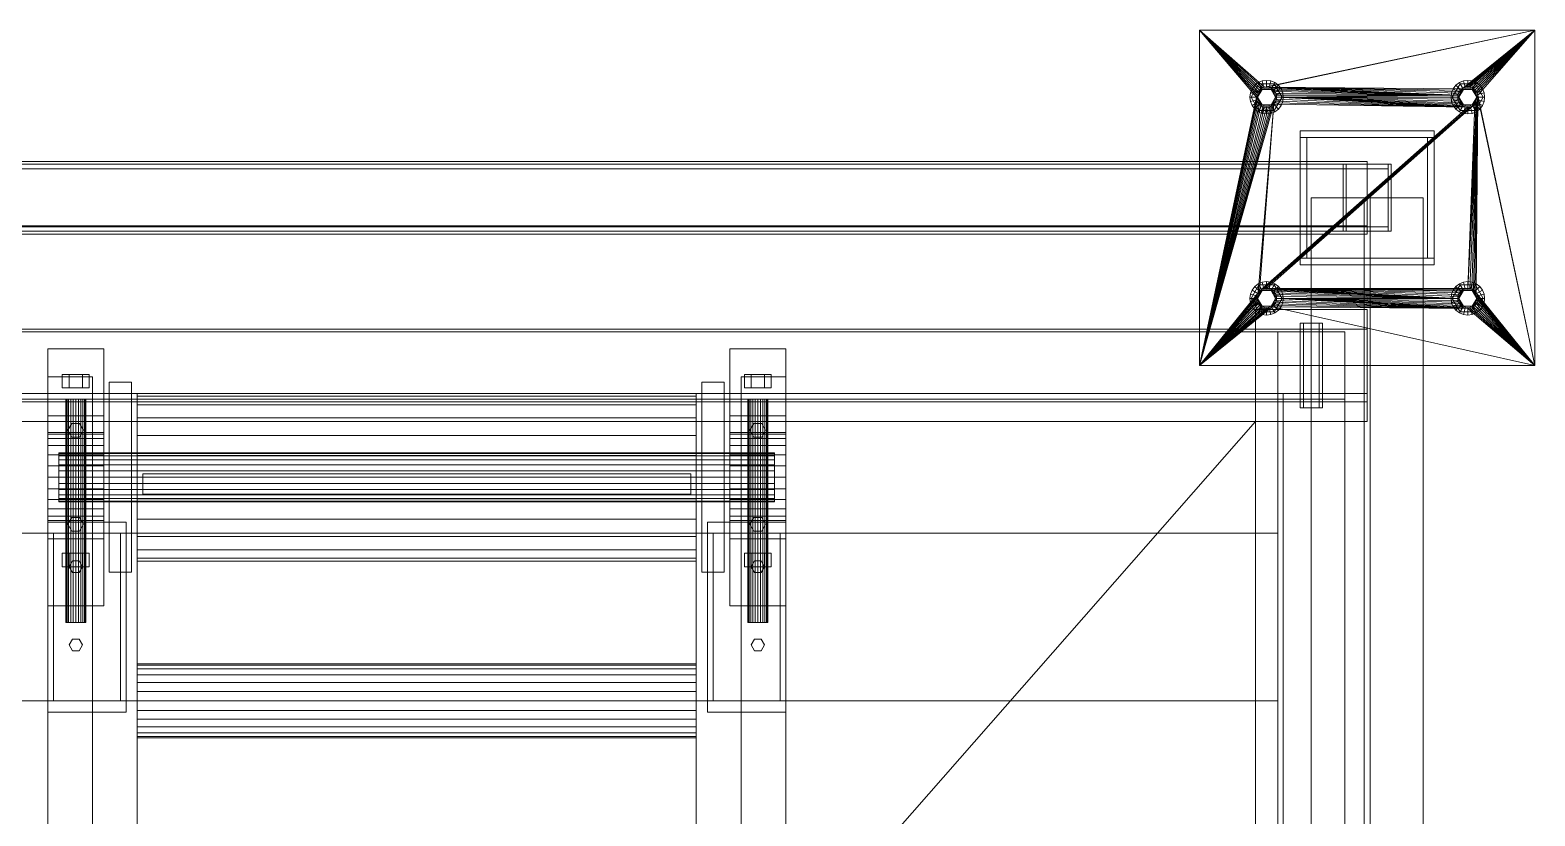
# Model space of a CAD drawing. Header units: millimetres. Extents: x -1970 to 34302, y -65268 to 6837.
# Drawn here: x 12074 to 13420, y -14703 to -14000 of the extents above; entities that cross this region are included whole.
import ezdxf

# ---------------------------------------------------------------- set-up
doc = ezdxf.new("R2010")
doc.units = ezdxf.units.MM
doc.layers.add('superior_dosificador', color=7, linetype='Continuous', lineweight=0)

msp = doc.modelspace()

# ---------------------------------------------------------------- linework, layer by layer
at = {"layer": 'superior_dosificador'}
for p, q in [((13119.529, -14300), (13119.529, -14000)), ((13119.529, -14000), (13170.529, -14060)), ((13119.529, -14000), (13170.702, -14058.244)), ((13119.529, -14000), (13171.214, -14056.556)), ((13119.529, -14000), (13172.045, -14055)), ((13119.529, -14000), (13173.165, -14053.636)), ((13119.529, -14000), (13174.528, -14052.517)), ((13119.529, -14000), (13176.084, -14051.685)), ((13119.529, -14000), (13177.773, -14051.173)), ((13119.529, -14000), (13419.529, -14000)), ((13419.529, -14000), (13177.773, -14051.173)), ((13419.529, -14000), (13179.529, -14051)), ((13419.529, -14000), (13354.528, -14052.517)), ((13419.529, -14000), (13356.084, -14051.685)), ((13419.529, -14000), (13357.773, -14051.173)), ((13419.529, -14000), (13359.529, -14051)), ((13419.529, -14000), (13361.284, -14051.173)), ((13419.529, -14000), (13362.973, -14051.685)), ((13419.529, -14000), (13364.529, -14052.517)), ((13419.529, -14000), (13365.893, -14053.636)), ((13419.529, -14000), (13367.012, -14055)), ((13419.529, -14000), (13367.843, -14056.556)), ((13419.529, -14000), (13368.356, -14058.244)), ((13419.529, -14000), (13419.529, -14300)), ((13172.604, -14048.006), (13165.679, -14060)), ((13168.922, -14049.393), (13166.538, -14052.5)), ((13172.029, -14047.01), (13168.922, -14049.393)), ((13173.165, -14053.636), (13168.922, -14049.393)), ((13175.646, -14045.511), (13172.029, -14047.01)), ((13175.029, -14052.206), (13172.029, -14047.01)), ((13186.454, -14048.006), (13172.604, -14048.006)), ((13175.529, -14053.072), (13172.604, -14048.006)), ((13179.529, -14045), (13175.646, -14045.511)), ((13177.199, -14051.307), (13175.646, -14045.511)), ((13183.411, -14045.511), (13179.529, -14045)), ((13179.529, -14051), (13179.529, -14045)), ((13181.858, -14051.307), (13183.411, -14045.511)), ((13187.029, -14047.01), (13183.411, -14045.511)), ((13183.529, -14053.072), (13186.454, -14048.006)), ((13184.029, -14052.206), (13187.029, -14047.01)), ((13185.893, -14053.636), (13190.135, -14049.393)), ((13193.379, -14060), (13186.454, -14048.006)), ((13190.135, -14049.393), (13187.029, -14047.01)), ((13192.519, -14052.5), (13190.135, -14049.393)), ((13352.604, -14048.006), (13345.679, -14060)), ((13348.922, -14049.393), (13346.538, -14052.5)), ((13352.029, -14047.01), (13348.922, -14049.393)), ((13353.165, -14053.636), (13348.922, -14049.393)), ((13355.646, -14045.511), (13352.029, -14047.01)), ((13355.029, -14052.206), (13352.029, -14047.01)), ((13366.454, -14048.006), (13352.604, -14048.006)), ((13355.529, -14053.072), (13352.604, -14048.006)), ((13359.529, -14045), (13355.646, -14045.511)), ((13357.199, -14051.307), (13355.646, -14045.511)), ((13363.411, -14045.511), (13359.529, -14045)), ((13359.529, -14051), (13359.529, -14045)), ((13361.858, -14051.307), (13363.411, -14045.511)), ((13367.029, -14047.01), (13363.411, -14045.511)), ((13363.529, -14053.072), (13366.454, -14048.006)), ((13364.029, -14052.206), (13367.029, -14047.01)), ((13365.893, -14053.636), (13370.135, -14049.393)), ((13373.379, -14060), (13366.454, -14048.006)), ((13370.135, -14049.393), (13367.029, -14047.01)), ((13372.519, -14052.5), (13370.135, -14049.393)), ((13119.529, -14300), (13170.529, -14060)), ((13170.702, -14061.756), (13119.529, -14300)), ((13171.214, -14063.444), (13119.529, -14300)), ((13165.04, -14056.118), (13164.529, -14060)), ((13170.529, -14060), (13164.529, -14060)), ((13164.529, -14060), (13165.04, -14063.882)), ((13166.538, -14052.5), (13165.04, -14056.118)), ((13170.835, -14057.671), (13165.04, -14056.118)), ((13170.835, -14062.329), (13165.04, -14063.882)), ((13171.529, -14060), (13165.679, -14060)), ((13165.679, -14060), (13172.604, -14071.994)), ((13171.734, -14055.5), (13166.538, -14052.5)), ((13170.529, -14060), (13170.835, -14057.671)), ((13170.702, -14058.244), (13170.529, -14060)), ((13170.529, -14060), (13170.702, -14061.756)), ((13170.835, -14062.329), (13170.529, -14060)), ((13171.214, -14056.556), (13170.702, -14058.244)), ((13170.702, -14061.756), (13171.214, -14063.444)), ((13170.835, -14057.671), (13171.734, -14055.5)), ((13171.734, -14064.5), (13170.835, -14062.329)), ((13172.045, -14055), (13171.214, -14056.556)), ((13171.214, -14063.444), (13172.045, -14065)), ((13171.529, -14060), (13175.529, -14053.072)), ((13171.529, -14060), (13171.801, -14057.929)), ((13171.801, -14062.071), (13171.529, -14060)), ((13175.529, -14066.928), (13171.529, -14060)), ((13171.734, -14055.5), (13173.165, -14053.636)), ((13171.801, -14057.929), (13172.6, -14056)), ((13172.6, -14064), (13171.801, -14062.071)), ((13173.165, -14053.636), (13172.045, -14055)), ((13172.6, -14056), (13173.872, -14054.343)), ((13173.165, -14053.636), (13175.029, -14052.206)), ((13174.528, -14052.517), (13173.165, -14053.636)), ((13173.872, -14054.343), (13175.529, -14053.072)), ((13176.084, -14051.685), (13174.528, -14052.517)), ((13175.029, -14052.206), (13177.199, -14051.307)), ((13175.529, -14053.072), (13177.458, -14052.273)), ((13175.529, -14053.072), (13183.529, -14053.072)), ((13177.773, -14051.173), (13176.084, -14051.685)), ((13177.199, -14051.307), (13179.529, -14051)), ((13177.458, -14052.273), (13179.529, -14052)), ((13179.529, -14051), (13177.773, -14051.173)), ((13181.284, -14051.173), (13179.529, -14051)), ((13179.529, -14051), (13350.702, -14058.244)), ((13179.529, -14051), (13351.214, -14056.556)), ((13179.529, -14051), (13352.045, -14055)), ((13179.529, -14051), (13353.165, -14053.636)), ((13179.529, -14051), (13354.528, -14052.517)), ((13179.529, -14051), (13181.858, -14051.307)), ((13179.529, -14052), (13181.599, -14052.273)), ((13182.973, -14051.685), (13181.284, -14051.173)), ((13181.284, -14051.173), (13350.702, -14058.244)), ((13181.599, -14052.273), (13183.529, -14053.072)), ((13181.858, -14051.307), (13184.029, -14052.206)), ((13184.529, -14052.517), (13182.973, -14051.685)), ((13182.973, -14051.685), (13350.702, -14058.244)), ((13183.529, -14053.072), (13185.185, -14054.343)), ((13183.529, -14053.072), (13187.529, -14060)), ((13187.529, -14060), (13183.529, -14066.928)), ((13184.029, -14052.206), (13185.893, -14053.636)), ((13185.893, -14053.636), (13184.529, -14052.517)), ((13184.529, -14052.517), (13350.702, -14058.244)), ((13185.185, -14054.343), (13186.457, -14056)), ((13187.012, -14055), (13185.893, -14053.636)), ((13185.893, -14053.636), (13350.702, -14058.244)), ((13185.893, -14053.636), (13187.323, -14055.5)), ((13186.454, -14071.994), (13193.379, -14060)), ((13186.457, -14056), (13187.256, -14057.929)), ((13187.256, -14062.071), (13186.457, -14064)), ((13187.843, -14056.556), (13187.012, -14055)), ((13187.012, -14055), (13350.702, -14058.244)), ((13187.012, -14065), (13187.843, -14063.444)), ((13187.256, -14057.929), (13187.529, -14060)), ((13187.529, -14060), (13187.256, -14062.071)), ((13187.323, -14055.5), (13192.519, -14052.5)), ((13187.323, -14055.5), (13188.222, -14057.671)), ((13188.222, -14062.329), (13187.323, -14064.5)), ((13193.379, -14060), (13187.529, -14060)), ((13188.356, -14058.244), (13187.843, -14056.556)), ((13187.843, -14056.556), (13350.702, -14058.244)), ((13187.843, -14063.444), (13188.356, -14061.756)), ((13359.529, -14069), (13187.843, -14063.444)), ((13188.222, -14057.671), (13194.017, -14056.118)), ((13188.222, -14057.671), (13188.529, -14060)), ((13188.529, -14060), (13188.222, -14062.329)), ((13188.222, -14062.329), (13194.017, -14063.882)), ((13188.529, -14060), (13188.356, -14058.244)), ((13188.356, -14058.244), (13350.702, -14058.244)), ((13188.356, -14061.756), (13188.529, -14060)), ((13359.529, -14069), (13188.356, -14061.756)), ((13188.529, -14060), (13350.702, -14058.244)), ((13350.529, -14060), (13188.529, -14060)), ((13350.702, -14061.756), (13188.529, -14060)), ((13351.214, -14063.444), (13188.529, -14060)), ((13352.045, -14065), (13188.529, -14060)), ((13353.165, -14066.364), (13188.529, -14060)), ((13354.528, -14067.483), (13188.529, -14060)), ((13356.084, -14068.315), (13188.529, -14060)), ((13357.773, -14068.827), (13188.529, -14060)), ((13359.529, -14069), (13188.529, -14060)), ((13194.529, -14060), (13188.529, -14060)), ((13194.017, -14056.118), (13192.519, -14052.5)), ((13194.529, -14060), (13194.017, -14056.118)), ((13194.017, -14063.882), (13194.529, -14060)), ((13345.04, -14056.118), (13344.529, -14060)), ((13350.529, -14060), (13344.529, -14060)), ((13344.529, -14060), (13345.04, -14063.882)), ((13346.538, -14052.5), (13345.04, -14056.118)), ((13350.835, -14057.671), (13345.04, -14056.118)), ((13350.835, -14062.329), (13345.04, -14063.882)), ((13351.529, -14060), (13345.679, -14060)), ((13345.679, -14060), (13352.604, -14071.994)), ((13351.734, -14055.5), (13346.538, -14052.5)), ((13350.529, -14060), (13350.835, -14057.671)), ((13350.702, -14058.244), (13350.529, -14060)), ((13350.529, -14060), (13350.702, -14061.756)), ((13350.835, -14062.329), (13350.529, -14060)), ((13351.214, -14056.556), (13350.702, -14058.244)), ((13350.702, -14061.756), (13351.214, -14063.444)), ((13350.835, -14057.671), (13351.734, -14055.5)), ((13351.734, -14064.5), (13350.835, -14062.329)), ((13352.045, -14055), (13351.214, -14056.556)), ((13351.214, -14063.444), (13352.045, -14065)), ((13351.529, -14060), (13355.529, -14053.072)), ((13351.529, -14060), (13351.801, -14057.929)), ((13351.801, -14062.071), (13351.529, -14060)), ((13355.529, -14066.928), (13351.529, -14060)), ((13351.734, -14055.5), (13353.165, -14053.636)), ((13351.801, -14057.929), (13352.6, -14056)), ((13352.6, -14064), (13351.801, -14062.071)), ((13353.165, -14053.636), (13352.045, -14055)), ((13352.6, -14056), (13353.872, -14054.343)), ((13353.165, -14053.636), (13355.029, -14052.206)), ((13354.528, -14052.517), (13353.165, -14053.636)), ((13353.872, -14054.343), (13355.529, -14053.072)), ((13356.084, -14051.685), (13354.528, -14052.517)), ((13355.029, -14052.206), (13357.199, -14051.307)), ((13355.529, -14053.072), (13357.458, -14052.273)), ((13355.529, -14053.072), (13363.529, -14053.072)), ((13357.773, -14051.173), (13356.084, -14051.685)), ((13357.199, -14051.307), (13359.529, -14051)), ((13357.458, -14052.273), (13359.529, -14052)), ((13359.529, -14051), (13357.773, -14051.173)), ((13361.284, -14051.173), (13359.529, -14051)), ((13359.529, -14051), (13361.858, -14051.307)), ((13359.529, -14052), (13361.599, -14052.273)), ((13368.529, -14060), (13359.529, -14231)), ((13368.356, -14061.756), (13359.529, -14231)), ((13367.843, -14063.444), (13359.529, -14231)), ((13362.973, -14051.685), (13361.284, -14051.173)), ((13368.529, -14060), (13361.284, -14231.173)), ((13361.599, -14052.273), (13363.529, -14053.072)), ((13361.858, -14051.307), (13364.029, -14052.206)), ((13364.529, -14052.517), (13362.973, -14051.685)), ((13362.973, -14231.685), (13368.529, -14060)), ((13363.529, -14053.072), (13365.185, -14054.343)), ((13363.529, -14053.072), (13367.529, -14060)), ((13367.529, -14060), (13363.529, -14066.928)), ((13364.029, -14052.206), (13365.893, -14053.636)), ((13365.893, -14053.636), (13364.529, -14052.517)), ((13364.529, -14232.517), (13368.529, -14060)), ((13365.185, -14054.343), (13366.457, -14056)), ((13367.012, -14055), (13365.893, -14053.636)), ((13365.893, -14053.636), (13367.323, -14055.5)), ((13365.893, -14233.636), (13368.529, -14060)), ((13366.454, -14071.994), (13373.379, -14060)), ((13366.457, -14056), (13367.256, -14057.929)), ((13367.256, -14062.071), (13366.457, -14064)), ((13367.843, -14056.556), (13367.012, -14055)), ((13367.012, -14235), (13368.529, -14060)), ((13367.012, -14065), (13367.843, -14063.444)), ((13367.256, -14057.929), (13367.529, -14060)), ((13367.529, -14060), (13367.256, -14062.071)), ((13367.323, -14055.5), (13372.519, -14052.5)), ((13367.323, -14055.5), (13368.222, -14057.671)), ((13368.222, -14062.329), (13367.323, -14064.5)), ((13373.379, -14060), (13367.529, -14060)), ((13368.356, -14058.244), (13367.843, -14056.556)), ((13367.843, -14063.444), (13368.356, -14061.756)), ((13368.222, -14057.671), (13374.017, -14056.118)), ((13368.222, -14057.671), (13368.529, -14060)), ((13368.529, -14060), (13368.222, -14062.329)), ((13368.222, -14062.329), (13374.017, -14063.882)), ((13419.529, -14300), (13368.356, -14058.244)), ((13368.529, -14060), (13368.356, -14058.244)), ((13368.356, -14061.756), (13368.529, -14060)), ((13419.529, -14300), (13368.529, -14060)), ((13374.529, -14060), (13368.529, -14060)), ((13374.017, -14056.118), (13372.519, -14052.5)), ((13374.529, -14060), (13374.017, -14056.118)), ((13374.017, -14063.882), (13374.529, -14060)), ((13172.045, -14065), (13119.529, -14300)), ((13173.165, -14066.364), (13119.529, -14300)), ((13185.893, -14066.364), (13119.529, -14300)), ((13174.528, -14067.483), (13119.529, -14300)), ((13184.529, -14067.483), (13119.529, -14300)), ((13176.084, -14068.315), (13119.529, -14300)), ((13182.973, -14068.315), (13119.529, -14300)), ((13177.773, -14068.827), (13119.529, -14300)), ((13181.284, -14068.827), (13119.529, -14300)), ((13179.529, -14069), (13119.529, -14300)), ((13165.04, -14063.882), (13166.538, -14067.5)), ((13171.734, -14064.5), (13166.538, -14067.5)), ((13166.538, -14067.5), (13168.922, -14070.607)), ((13173.165, -14066.364), (13168.922, -14070.607)), ((13168.922, -14070.607), (13172.029, -14072.99)), ((13173.165, -14066.364), (13171.734, -14064.5)), ((13175.029, -14067.794), (13172.029, -14072.99)), ((13172.029, -14072.99), (13175.646, -14074.489)), ((13172.045, -14065), (13173.165, -14066.364)), ((13185.893, -14066.364), (13172.045, -14235)), ((13173.872, -14065.657), (13172.6, -14064)), ((13175.529, -14066.928), (13172.604, -14071.994)), ((13172.604, -14071.994), (13186.454, -14071.994)), ((13173.165, -14066.364), (13174.528, -14067.483)), ((13185.893, -14066.364), (13173.165, -14233.636)), ((13365.893, -14066.364), (13173.165, -14233.636)), ((13175.029, -14067.794), (13173.165, -14066.364)), ((13364.529, -14067.483), (13173.165, -14233.636)), ((13362.973, -14068.315), (13173.165, -14233.636)), ((13361.284, -14068.827), (13173.165, -14233.636)), ((13359.529, -14069), (13173.165, -14233.636)), ((13175.529, -14066.928), (13173.872, -14065.657)), ((13365.893, -14066.364), (13174.528, -14232.517)), ((13174.528, -14067.483), (13176.084, -14068.315)), ((13177.199, -14068.693), (13175.029, -14067.794)), ((13177.458, -14067.727), (13175.529, -14066.928)), ((13183.529, -14066.928), (13175.529, -14066.928)), ((13177.199, -14068.693), (13175.646, -14074.489)), ((13175.646, -14074.489), (13179.529, -14075)), ((13365.893, -14066.364), (13176.084, -14231.685)), ((13176.084, -14068.315), (13177.773, -14068.827)), ((13179.529, -14069), (13177.199, -14068.693)), ((13179.529, -14068), (13177.458, -14067.727)), ((13365.893, -14066.364), (13177.773, -14231.173)), ((13177.773, -14068.827), (13179.529, -14069)), ((13365.893, -14066.364), (13179.529, -14231)), ((13181.599, -14067.727), (13179.529, -14068)), ((13181.858, -14068.693), (13179.529, -14069)), ((13179.529, -14069), (13181.284, -14068.827)), ((13179.529, -14069), (13179.529, -14075)), ((13179.529, -14075), (13183.411, -14074.489)), ((13181.284, -14068.827), (13182.973, -14068.315)), ((13183.529, -14066.928), (13181.599, -14067.727)), ((13184.029, -14067.794), (13181.858, -14068.693)), ((13181.858, -14068.693), (13183.411, -14074.489)), ((13182.973, -14068.315), (13184.529, -14067.483)), ((13183.411, -14074.489), (13187.029, -14072.99)), ((13185.185, -14065.657), (13183.529, -14066.928)), ((13183.529, -14066.928), (13186.454, -14071.994)), ((13185.893, -14066.364), (13184.029, -14067.794)), ((13184.029, -14067.794), (13187.029, -14072.99)), ((13184.529, -14067.483), (13185.893, -14066.364)), ((13186.457, -14064), (13185.185, -14065.657)), ((13187.323, -14064.5), (13185.893, -14066.364)), ((13185.893, -14066.364), (13187.012, -14065)), ((13359.529, -14069), (13185.893, -14066.364)), ((13185.893, -14066.364), (13190.135, -14070.607)), ((13359.529, -14069), (13187.012, -14065)), ((13187.029, -14072.99), (13190.135, -14070.607)), ((13187.323, -14064.5), (13192.519, -14067.5)), ((13190.135, -14070.607), (13192.519, -14067.5)), ((13192.519, -14067.5), (13194.017, -14063.882)), ((13345.04, -14063.882), (13346.538, -14067.5)), ((13351.734, -14064.5), (13346.538, -14067.5)), ((13346.538, -14067.5), (13348.922, -14070.607)), ((13353.165, -14066.364), (13348.922, -14070.607)), ((13348.922, -14070.607), (13352.029, -14072.99)), ((13353.165, -14066.364), (13351.734, -14064.5)), ((13355.029, -14067.794), (13352.029, -14072.99)), ((13352.029, -14072.99), (13355.646, -14074.489)), ((13352.045, -14065), (13353.165, -14066.364)), ((13353.872, -14065.657), (13352.6, -14064)), ((13355.529, -14066.928), (13352.604, -14071.994)), ((13352.604, -14071.994), (13366.454, -14071.994)), ((13353.165, -14066.364), (13354.528, -14067.483)), ((13355.029, -14067.794), (13353.165, -14066.364)), ((13355.529, -14066.928), (13353.872, -14065.657)), ((13354.528, -14067.483), (13356.084, -14068.315)), ((13357.199, -14068.693), (13355.029, -14067.794)), ((13357.458, -14067.727), (13355.529, -14066.928)), ((13363.529, -14066.928), (13355.529, -14066.928)), ((13357.199, -14068.693), (13355.646, -14074.489)), ((13355.646, -14074.489), (13359.529, -14075)), ((13356.084, -14068.315), (13357.773, -14068.827)), ((13359.529, -14069), (13357.199, -14068.693)), ((13359.529, -14068), (13357.458, -14067.727)), ((13357.773, -14068.827), (13359.529, -14069)), ((13367.012, -14065), (13359.529, -14231)), ((13365.893, -14066.364), (13359.529, -14231)), ((13361.599, -14067.727), (13359.529, -14068)), ((13361.858, -14068.693), (13359.529, -14069)), ((13359.529, -14069), (13361.284, -14068.827)), ((13359.529, -14069), (13359.529, -14075)), ((13359.529, -14075), (13363.411, -14074.489)), ((13361.284, -14068.827), (13362.973, -14068.315)), ((13363.529, -14066.928), (13361.599, -14067.727)), ((13364.029, -14067.794), (13361.858, -14068.693)), ((13361.858, -14068.693), (13363.411, -14074.489)), ((13362.973, -14068.315), (13364.529, -14067.483)), ((13363.411, -14074.489), (13367.029, -14072.99)), ((13365.185, -14065.657), (13363.529, -14066.928)), ((13363.529, -14066.928), (13366.454, -14071.994)), ((13365.893, -14066.364), (13364.029, -14067.794)), ((13364.029, -14067.794), (13367.029, -14072.99)), ((13364.529, -14067.483), (13365.893, -14066.364)), ((13366.457, -14064), (13365.185, -14065.657)), ((13367.323, -14064.5), (13365.893, -14066.364)), ((13365.893, -14066.364), (13367.012, -14065)), ((13365.893, -14066.364), (13370.135, -14070.607)), ((13367.029, -14072.99), (13370.135, -14070.607)), ((13367.323, -14064.5), (13372.519, -14067.5)), ((13370.135, -14070.607), (13372.519, -14067.5)), ((13372.519, -14067.5), (13374.017, -14063.882)), ((13209.529, -14096), (13209.529, -14090)), ((13209.529, -14090), (13329.529, -14090)), ((13329.529, -14090), (13329.529, -14096)), ((13329.529, -14096), (13209.529, -14096)), ((13209.529, -14204), (13209.529, -14096)), ((13209.529, -14096), (13215.529, -14096)), ((13215.529, -14096), (13215.529, -14204)), ((13323.529, -14204), (13323.529, -14096)), ((13323.529, -14096), (13329.529, -14096)), ((13329.529, -14096), (13329.529, -14204)), ((11569.529, -14117.5), (13269.529, -14117.5)), ((13269.529, -14117.5), (13269.529, -14182.5)), ((13248.01, -14120), (11548.01, -14120)), ((11550.879, -14120), (13250.879, -14120)), ((11550.879, -14124), (13250.879, -14124)), ((13288.178, -14120), (11588.178, -14120)), ((13288.178, -14124), (11588.178, -14124)), ((11591.047, -14120), (13291.047, -14120)), ((13248.01, -14180), (13248.01, -14120)), ((13248.01, -14120), (13250.879, -14120)), ((13250.879, -14120), (13250.879, -14180)), ((13250.879, -14124), (13250.879, -14120)), ((13250.879, -14120), (13288.178, -14120)), ((13288.178, -14124), (13250.879, -14124)), ((13288.178, -14180), (13288.178, -14120)), ((13288.178, -14120), (13291.047, -14120)), ((13288.178, -14120), (13288.178, -14124)), ((13291.047, -14120), (13291.047, -14180)), ((13319.529, -14150), (13219.529, -14150)), ((13219.529, -14150), (13219.529, -16050)), ((13272.329, -14150), (13266.729, -14150)), ((13266.729, -14150), (13266.729, -16050)), ((13272.329, -16050), (13272.329, -14150)), ((13319.529, -16050), (13319.529, -14150)), ((11548.01, -14180), (13248.01, -14180)), ((13250.879, -14176), (11550.879, -14176)), ((13250.879, -14180), (11550.879, -14180)), ((11569.529, -14175), (13269.529, -14175)), ((13269.529, -14182.5), (11569.529, -14182.5)), ((11588.178, -14176), (13288.178, -14176)), ((11588.178, -14180), (13288.178, -14180)), ((13291.047, -14180), (11591.047, -14180)), ((13250.879, -14180), (13248.01, -14180)), ((13250.879, -14180), (13250.879, -14176)), ((13250.879, -14176), (13288.178, -14176)), ((13288.178, -14180), (13250.879, -14180)), ((13269.529, -14175), (13269.529, -14182.5)), ((13288.178, -14176), (13288.178, -14180)), ((13291.047, -14180), (13288.178, -14180)), ((13209.529, -14210), (13209.529, -14204)), ((13209.529, -14204), (13329.529, -14204)), ((13215.529, -14204), (13209.529, -14204)), ((13329.529, -14210), (13209.529, -14210)), ((13329.529, -14204), (13323.529, -14204)), ((13329.529, -14204), (13329.529, -14210)), ((13179.529, -14225), (13175.646, -14225.511)), ((13183.411, -14225.511), (13179.529, -14225)), ((13179.529, -14231), (13179.529, -14225)), ((13359.529, -14225), (13355.646, -14225.511)), ((13363.411, -14225.511), (13359.529, -14225)), ((13359.529, -14231), (13359.529, -14225)), ((13119.529, -14300), (13172.045, -14235)), ((13119.529, -14300), (13171.214, -14236.556)), ((13119.529, -14300), (13170.702, -14238.244)), ((13165.04, -14236.118), (13164.529, -14240)), ((13166.538, -14232.5), (13165.04, -14236.118)), ((13170.835, -14237.671), (13165.04, -14236.118)), ((13172.604, -14228.006), (13165.679, -14240)), ((13168.922, -14229.393), (13166.538, -14232.5)), ((13171.734, -14235.5), (13166.538, -14232.5)), ((13172.029, -14227.01), (13168.922, -14229.393)), ((13173.165, -14233.636), (13168.922, -14229.393)), ((13170.529, -14240), (13170.835, -14237.671)), ((13170.702, -14238.244), (13170.529, -14240)), ((13171.214, -14236.556), (13170.702, -14238.244)), ((13170.835, -14237.671), (13171.734, -14235.5)), ((13172.045, -14235), (13171.214, -14236.556)), ((13171.529, -14240), (13175.529, -14233.072)), ((13171.529, -14240), (13171.801, -14237.929)), ((13171.734, -14235.5), (13173.165, -14233.636)), ((13171.801, -14237.929), (13172.6, -14236)), ((13175.646, -14225.511), (13172.029, -14227.01)), ((13175.029, -14232.206), (13172.029, -14227.01)), ((13173.165, -14233.636), (13172.045, -14235)), ((13172.6, -14236), (13173.872, -14234.343)), ((13186.454, -14228.006), (13172.604, -14228.006)), ((13175.529, -14233.072), (13172.604, -14228.006)), ((13173.165, -14233.636), (13175.029, -14232.206)), ((13174.528, -14232.517), (13173.165, -14233.636)), ((13173.872, -14234.343), (13175.529, -14233.072)), ((13176.084, -14231.685), (13174.528, -14232.517)), ((13175.029, -14232.206), (13177.199, -14231.307)), ((13175.529, -14233.072), (13177.458, -14232.273)), ((13175.529, -14233.072), (13183.529, -14233.072)), ((13177.199, -14231.307), (13175.646, -14225.511)), ((13177.773, -14231.173), (13176.084, -14231.685)), ((13177.199, -14231.307), (13179.529, -14231)), ((13177.458, -14232.273), (13179.529, -14232)), ((13179.529, -14231), (13177.773, -14231.173)), ((13181.284, -14231.173), (13179.529, -14231)), ((13179.529, -14231), (13350.529, -14240)), ((13179.529, -14231), (13350.702, -14238.244)), ((13179.529, -14231), (13351.214, -14236.556)), ((13179.529, -14231), (13352.045, -14235)), ((13179.529, -14231), (13353.165, -14233.636)), ((13179.529, -14231), (13354.528, -14232.517)), ((13179.529, -14231), (13356.084, -14231.685)), ((13179.529, -14231), (13357.773, -14231.173)), ((13179.529, -14231), (13359.529, -14231)), ((13179.529, -14231), (13181.858, -14231.307)), ((13179.529, -14232), (13181.599, -14232.273)), ((13182.973, -14231.685), (13181.284, -14231.173)), ((13181.284, -14231.173), (13350.529, -14240)), ((13181.599, -14232.273), (13183.529, -14233.072)), ((13181.858, -14231.307), (13183.411, -14225.511)), ((13181.858, -14231.307), (13184.029, -14232.206)), ((13184.529, -14232.517), (13182.973, -14231.685)), ((13182.973, -14231.685), (13350.529, -14240)), ((13187.029, -14227.01), (13183.411, -14225.511)), ((13183.529, -14233.072), (13186.454, -14228.006)), ((13183.529, -14233.072), (13185.185, -14234.343)), ((13183.529, -14233.072), (13187.529, -14240)), ((13184.029, -14232.206), (13187.029, -14227.01)), ((13184.029, -14232.206), (13185.893, -14233.636)), ((13185.893, -14233.636), (13184.529, -14232.517)), ((13184.529, -14232.517), (13350.529, -14240)), ((13185.185, -14234.343), (13186.457, -14236)), ((13185.893, -14233.636), (13190.135, -14229.393)), ((13187.012, -14235), (13185.893, -14233.636)), ((13185.893, -14233.636), (13350.529, -14240)), ((13185.893, -14233.636), (13187.323, -14235.5)), ((13193.379, -14240), (13186.454, -14228.006)), ((13186.457, -14236), (13187.256, -14237.929)), ((13187.843, -14236.556), (13187.012, -14235)), ((13187.012, -14235), (13350.529, -14240)), ((13190.135, -14229.393), (13187.029, -14227.01)), ((13187.256, -14237.929), (13187.529, -14240)), ((13187.323, -14235.5), (13192.519, -14232.5)), ((13187.323, -14235.5), (13188.222, -14237.671)), ((13188.356, -14238.244), (13187.843, -14236.556)), ((13187.843, -14236.556), (13350.529, -14240)), ((13188.222, -14237.671), (13194.017, -14236.118)), ((13188.222, -14237.671), (13188.529, -14240)), ((13188.529, -14240), (13188.356, -14238.244)), ((13188.356, -14238.244), (13350.529, -14240)), ((13192.519, -14232.5), (13190.135, -14229.393)), ((13194.017, -14236.118), (13192.519, -14232.5)), ((13194.529, -14240), (13194.017, -14236.118)), ((13345.04, -14236.118), (13344.529, -14240)), ((13346.538, -14232.5), (13345.04, -14236.118)), ((13350.835, -14237.671), (13345.04, -14236.118)), ((13352.604, -14228.006), (13345.679, -14240)), ((13348.922, -14229.393), (13346.538, -14232.5)), ((13351.734, -14235.5), (13346.538, -14232.5)), ((13352.029, -14227.01), (13348.922, -14229.393)), ((13353.165, -14233.636), (13348.922, -14229.393)), ((13350.529, -14240), (13350.835, -14237.671)), ((13350.702, -14238.244), (13350.529, -14240)), ((13351.214, -14236.556), (13350.702, -14238.244)), ((13350.835, -14237.671), (13351.734, -14235.5)), ((13352.045, -14235), (13351.214, -14236.556)), ((13351.529, -14240), (13355.529, -14233.072)), ((13351.529, -14240), (13351.801, -14237.929)), ((13351.734, -14235.5), (13353.165, -14233.636)), ((13351.801, -14237.929), (13352.6, -14236)), ((13355.646, -14225.511), (13352.029, -14227.01)), ((13355.029, -14232.206), (13352.029, -14227.01)), ((13353.165, -14233.636), (13352.045, -14235)), ((13352.6, -14236), (13353.872, -14234.343)), ((13366.454, -14228.006), (13352.604, -14228.006)), ((13355.529, -14233.072), (13352.604, -14228.006)), ((13353.165, -14233.636), (13355.029, -14232.206)), ((13354.528, -14232.517), (13353.165, -14233.636)), ((13353.872, -14234.343), (13355.529, -14233.072)), ((13356.084, -14231.685), (13354.528, -14232.517)), ((13355.029, -14232.206), (13357.199, -14231.307)), ((13355.529, -14233.072), (13357.458, -14232.273)), ((13355.529, -14233.072), (13363.529, -14233.072)), ((13357.199, -14231.307), (13355.646, -14225.511)), ((13357.773, -14231.173), (13356.084, -14231.685)), ((13357.199, -14231.307), (13359.529, -14231)), ((13357.458, -14232.273), (13359.529, -14232)), ((13359.529, -14231), (13357.773, -14231.173)), ((13361.284, -14231.173), (13359.529, -14231)), ((13359.529, -14231), (13361.858, -14231.307)), ((13359.529, -14232), (13361.599, -14232.273)), ((13362.973, -14231.685), (13361.284, -14231.173)), ((13361.599, -14232.273), (13363.529, -14233.072)), ((13361.858, -14231.307), (13363.411, -14225.511)), ((13361.858, -14231.307), (13364.029, -14232.206)), ((13364.529, -14232.517), (13362.973, -14231.685)), ((13367.029, -14227.01), (13363.411, -14225.511)), ((13363.529, -14233.072), (13366.454, -14228.006)), ((13363.529, -14233.072), (13365.185, -14234.343)), ((13363.529, -14233.072), (13367.529, -14240)), ((13364.029, -14232.206), (13367.029, -14227.01)), ((13364.029, -14232.206), (13365.893, -14233.636)), ((13365.893, -14233.636), (13364.529, -14232.517)), ((13365.185, -14234.343), (13366.457, -14236)), ((13365.893, -14233.636), (13370.135, -14229.393)), ((13367.012, -14235), (13365.893, -14233.636)), ((13365.893, -14233.636), (13367.323, -14235.5)), ((13373.379, -14240), (13366.454, -14228.006)), ((13366.457, -14236), (13367.256, -14237.929)), ((13367.843, -14236.556), (13367.012, -14235)), ((13367.012, -14235), (13419.529, -14300)), ((13370.135, -14229.393), (13367.029, -14227.01)), ((13367.256, -14237.929), (13367.529, -14240)), ((13367.323, -14235.5), (13372.519, -14232.5)), ((13367.323, -14235.5), (13368.222, -14237.671)), ((13368.356, -14238.244), (13367.843, -14236.556)), ((13367.843, -14236.556), (13419.529, -14300)), ((13368.222, -14237.671), (13374.017, -14236.118)), ((13368.222, -14237.671), (13368.529, -14240)), ((13368.529, -14240), (13368.356, -14238.244)), ((13368.356, -14238.244), (13419.529, -14300)), ((13372.519, -14232.5), (13370.135, -14229.393)), ((13374.017, -14236.118), (13372.519, -14232.5)), ((13374.529, -14240), (13374.017, -14236.118)), ((13170.529, -14240), (13119.529, -14300)), ((13170.702, -14241.756), (13119.529, -14300)), ((13171.214, -14243.444), (13119.529, -14300)), ((13172.045, -14245), (13119.529, -14300)), ((13173.165, -14246.364), (13119.529, -14300)), ((13174.528, -14247.483), (13119.529, -14300)), ((13184.529, -14247.483), (13119.529, -14300)), ((13176.084, -14248.315), (13119.529, -14300)), ((13182.973, -14248.315), (13119.529, -14300)), ((13177.773, -14248.827), (13119.529, -14300)), ((13181.284, -14248.827), (13119.529, -14300)), ((13179.529, -14249), (13119.529, -14300)), ((13170.529, -14240), (13164.529, -14240)), ((13164.529, -14240), (13165.04, -14243.882)), ((13170.835, -14242.329), (13165.04, -14243.882)), ((13165.04, -14243.882), (13166.538, -14247.5)), ((13171.529, -14240), (13165.679, -14240)), ((13165.679, -14240), (13172.604, -14251.994)), ((13171.734, -14244.5), (13166.538, -14247.5)), ((13166.538, -14247.5), (13168.922, -14250.607)), ((13173.165, -14246.364), (13168.922, -14250.607)), ((13168.922, -14250.607), (13172.029, -14252.99)), ((13269.529, -14250), (13169.529, -14250)), ((13169.529, -14250), (13169.529, -14350)), ((13170.529, -14240), (13170.702, -14241.756)), ((13170.835, -14242.329), (13170.529, -14240)), ((13170.702, -14241.756), (13171.214, -14243.444)), ((13171.734, -14244.5), (13170.835, -14242.329)), ((13171.214, -14243.444), (13172.045, -14245)), ((13171.801, -14242.071), (13171.529, -14240)), ((13175.529, -14246.928), (13171.529, -14240)), ((13173.165, -14246.364), (13171.734, -14244.5)), ((13172.6, -14244), (13171.801, -14242.071)), ((13175.029, -14247.794), (13172.029, -14252.99)), ((13172.045, -14245), (13173.165, -14246.364)), ((13173.872, -14245.657), (13172.6, -14244)), ((13175.529, -14246.928), (13172.604, -14251.994)), ((13172.604, -14251.994), (13186.454, -14251.994)), ((13173.165, -14246.364), (13174.528, -14247.483)), ((13175.029, -14247.794), (13173.165, -14246.364)), ((13175.529, -14246.928), (13173.872, -14245.657)), ((13174.528, -14247.483), (13176.084, -14248.315)), ((13177.199, -14248.693), (13175.029, -14247.794)), ((13177.458, -14247.727), (13175.529, -14246.928)), ((13183.529, -14246.928), (13175.529, -14246.928)), ((13177.199, -14248.693), (13175.646, -14254.489)), ((13176.084, -14248.315), (13177.773, -14248.827)), ((13179.529, -14249), (13177.199, -14248.693)), ((13179.529, -14248), (13177.458, -14247.727)), ((13177.773, -14248.827), (13179.529, -14249)), ((13181.599, -14247.727), (13179.529, -14248)), ((13181.858, -14248.693), (13179.529, -14249)), ((13179.529, -14249), (13181.284, -14248.827)), ((13179.529, -14249), (13179.529, -14255)), ((13181.284, -14248.827), (13182.973, -14248.315)), ((13183.529, -14246.928), (13181.599, -14247.727)), ((13184.029, -14247.794), (13181.858, -14248.693)), ((13181.858, -14248.693), (13183.411, -14254.489)), ((13182.973, -14248.315), (13184.529, -14247.483)), ((13187.529, -14240), (13183.529, -14246.928)), ((13185.185, -14245.657), (13183.529, -14246.928)), ((13183.529, -14246.928), (13186.454, -14251.994)), ((13185.893, -14246.364), (13184.029, -14247.794)), ((13184.029, -14247.794), (13187.029, -14252.99)), ((13184.529, -14247.483), (13185.893, -14246.364)), ((13184.529, -14247.483), (13419.529, -14300)), ((13359.529, -14249), (13184.529, -14247.483)), ((13186.457, -14244), (13185.185, -14245.657)), ((13187.323, -14244.5), (13185.893, -14246.364)), ((13185.893, -14246.364), (13187.012, -14245)), ((13359.529, -14249), (13185.893, -14246.364)), ((13185.893, -14246.364), (13190.135, -14250.607)), ((13186.454, -14251.994), (13193.379, -14240)), ((13187.256, -14242.071), (13186.457, -14244)), ((13187.012, -14245), (13187.843, -14243.444)), ((13359.529, -14249), (13187.012, -14245)), ((13187.029, -14252.99), (13190.135, -14250.607)), ((13187.529, -14240), (13187.256, -14242.071)), ((13188.222, -14242.329), (13187.323, -14244.5)), ((13187.323, -14244.5), (13192.519, -14247.5)), ((13193.379, -14240), (13187.529, -14240)), ((13187.843, -14243.444), (13188.356, -14241.756)), ((13359.529, -14249), (13187.843, -14243.444)), ((13188.529, -14240), (13188.222, -14242.329)), ((13188.222, -14242.329), (13194.017, -14243.882)), ((13188.356, -14241.756), (13188.529, -14240)), ((13359.529, -14249), (13188.356, -14241.756)), ((13350.529, -14240), (13188.529, -14240)), ((13350.702, -14241.756), (13188.529, -14240)), ((13351.214, -14243.444), (13188.529, -14240)), ((13352.045, -14245), (13188.529, -14240)), ((13353.165, -14246.364), (13188.529, -14240)), ((13354.528, -14247.483), (13188.529, -14240)), ((13356.084, -14248.315), (13188.529, -14240)), ((13357.773, -14248.827), (13188.529, -14240)), ((13359.529, -14249), (13188.529, -14240)), ((13194.529, -14240), (13188.529, -14240)), ((13190.135, -14250.607), (13192.519, -14247.5)), ((13192.519, -14247.5), (13194.017, -14243.882)), ((13194.017, -14243.882), (13194.529, -14240)), ((13269.529, -14350), (13269.529, -14250)), ((13350.529, -14240), (13344.529, -14240)), ((13344.529, -14240), (13345.04, -14243.882)), ((13350.835, -14242.329), (13345.04, -14243.882)), ((13345.04, -14243.882), (13346.538, -14247.5)), ((13351.529, -14240), (13345.679, -14240)), ((13345.679, -14240), (13352.604, -14251.994)), ((13351.734, -14244.5), (13346.538, -14247.5)), ((13346.538, -14247.5), (13348.922, -14250.607)), ((13353.165, -14246.364), (13348.922, -14250.607)), ((13348.922, -14250.607), (13352.029, -14252.99)), ((13350.529, -14240), (13350.702, -14241.756)), ((13350.835, -14242.329), (13350.529, -14240)), ((13350.702, -14241.756), (13351.214, -14243.444)), ((13351.734, -14244.5), (13350.835, -14242.329)), ((13351.214, -14243.444), (13352.045, -14245)), ((13351.801, -14242.071), (13351.529, -14240)), ((13355.529, -14246.928), (13351.529, -14240)), ((13353.165, -14246.364), (13351.734, -14244.5)), ((13352.6, -14244), (13351.801, -14242.071)), ((13355.029, -14247.794), (13352.029, -14252.99)), ((13352.045, -14245), (13353.165, -14246.364)), ((13353.872, -14245.657), (13352.6, -14244)), ((13355.529, -14246.928), (13352.604, -14251.994)), ((13352.604, -14251.994), (13366.454, -14251.994)), ((13353.165, -14246.364), (13354.528, -14247.483)), ((13355.029, -14247.794), (13353.165, -14246.364)), ((13355.529, -14246.928), (13353.872, -14245.657)), ((13354.528, -14247.483), (13356.084, -14248.315)), ((13357.199, -14248.693), (13355.029, -14247.794)), ((13357.458, -14247.727), (13355.529, -14246.928)), ((13363.529, -14246.928), (13355.529, -14246.928)), ((13357.199, -14248.693), (13355.646, -14254.489)), ((13356.084, -14248.315), (13357.773, -14248.827)), ((13359.529, -14249), (13357.199, -14248.693)), ((13359.529, -14248), (13357.458, -14247.727)), ((13357.773, -14248.827), (13359.529, -14249)), ((13361.599, -14247.727), (13359.529, -14248)), ((13361.858, -14248.693), (13359.529, -14249)), ((13359.529, -14249), (13361.284, -14248.827)), ((13359.529, -14249), (13419.529, -14300)), ((13359.529, -14249), (13359.529, -14255)), ((13361.284, -14248.827), (13362.973, -14248.315)), ((13361.284, -14248.827), (13419.529, -14300)), ((13363.529, -14246.928), (13361.599, -14247.727)), ((13364.029, -14247.794), (13361.858, -14248.693)), ((13361.858, -14248.693), (13363.411, -14254.489)), ((13362.973, -14248.315), (13364.529, -14247.483)), ((13362.973, -14248.315), (13419.529, -14300)), ((13367.529, -14240), (13363.529, -14246.928)), ((13365.185, -14245.657), (13363.529, -14246.928)), ((13363.529, -14246.928), (13366.454, -14251.994)), ((13365.893, -14246.364), (13364.029, -14247.794)), ((13364.029, -14247.794), (13367.029, -14252.99)), ((13364.529, -14247.483), (13365.893, -14246.364)), ((13364.529, -14247.483), (13419.529, -14300)), ((13366.457, -14244), (13365.185, -14245.657)), ((13367.323, -14244.5), (13365.893, -14246.364)), ((13365.893, -14246.364), (13367.012, -14245)), ((13365.893, -14246.364), (13419.529, -14300)), ((13365.893, -14246.364), (13370.135, -14250.607)), ((13366.454, -14251.994), (13373.379, -14240)), ((13367.256, -14242.071), (13366.457, -14244)), ((13367.012, -14245), (13367.843, -14243.444)), ((13367.012, -14245), (13419.529, -14300)), ((13367.029, -14252.99), (13370.135, -14250.607)), ((13367.529, -14240), (13367.256, -14242.071)), ((13368.222, -14242.329), (13367.323, -14244.5)), ((13367.323, -14244.5), (13372.519, -14247.5)), ((13373.379, -14240), (13367.529, -14240)), ((13367.843, -14243.444), (13368.356, -14241.756)), ((13367.843, -14243.444), (13419.529, -14300)), ((13368.529, -14240), (13368.222, -14242.329)), ((13368.222, -14242.329), (13374.017, -14243.882)), ((13368.356, -14241.756), (13368.529, -14240)), ((13368.356, -14241.756), (13419.529, -14300)), ((13368.529, -14240), (13419.529, -14300)), ((13374.529, -14240), (13368.529, -14240)), ((13370.135, -14250.607), (13372.519, -14247.5)), ((13372.519, -14247.5), (13374.017, -14243.882)), ((13374.017, -14243.882), (13374.529, -14240)), ((13172.029, -14252.99), (13175.646, -14254.489)), ((13175.646, -14254.489), (13179.529, -14255)), ((13179.529, -14255), (13183.411, -14254.489)), ((13183.411, -14254.489), (13187.029, -14252.99)), ((13212.457, -14262), (13209.529, -14262)), ((13209.529, -14338), (13209.529, -14262)), ((13219.529, -14262), (13212.457, -14262)), ((13212.457, -14338), (13212.457, -14262)), ((13226.6, -14262), (13219.529, -14262)), ((13219.529, -14338), (13219.529, -14262)), ((13229.529, -14262), (13226.6, -14262)), ((13226.6, -14338), (13226.6, -14262)), ((13229.529, -14262), (13229.529, -14338)), ((13352.029, -14252.99), (13355.646, -14254.489)), ((13355.646, -14254.489), (13359.529, -14255)), ((13359.529, -14255), (13363.411, -14254.489)), ((13363.411, -14254.489), (13367.029, -14252.99)), ((11569.529, -14267.5), (13269.529, -14267.5)), ((13189.529, -14270), (11649.529, -14270)), ((13249.529, -14270), (13189.529, -14270)), ((13189.529, -14270), (13189.529, -14330)), ((13249.529, -14330), (13249.529, -14270)), ((13269.529, -14267.5), (13269.529, -14332.5)), ((12139.529, -14285), (12089.529, -14285)), ((12089.529, -14285), (12089.529, -14515)), ((12139.529, -14515), (12139.529, -14285)), ((12749.529, -14285), (12699.529, -14285)), ((12699.529, -14285), (12699.529, -14515)), ((12749.529, -14515), (12749.529, -14285)), ((13419.529, -14300), (13119.529, -14300)), ((12129.529, -14310), (12089.529, -14310)), ((12089.529, -14310), (12089.529, -15890)), ((12108.529, -14308), (12102.529, -14308)), ((12102.529, -14320), (12102.529, -14308)), ((12120.529, -14308), (12108.529, -14308)), ((12108.529, -14320), (12108.529, -14308)), ((12126.529, -14308), (12120.529, -14308)), ((12120.529, -14320), (12120.529, -14308)), ((12126.529, -14308), (12126.529, -14320)), ((12129.529, -15890), (12129.529, -14310)), ((12144.529, -14485), (12144.529, -14315)), ((12144.529, -14315), (12164.529, -14315)), ((12164.529, -14315), (12164.529, -14485)), ((12674.529, -14485), (12674.529, -14315)), ((12674.529, -14315), (12694.529, -14315)), ((12694.529, -14315), (12694.529, -14485)), ((12749.529, -14310), (12709.529, -14310)), ((12709.529, -14310), (12709.529, -15890)), ((12718.529, -14308), (12712.529, -14308)), ((12712.529, -14320), (12712.529, -14308)), ((12730.529, -14308), (12718.529, -14308)), ((12718.529, -14320), (12718.529, -14308)), ((12736.529, -14308), (12730.529, -14308)), ((12730.529, -14320), (12730.529, -14308)), ((12736.529, -14308), (12736.529, -14320)), ((12749.529, -15890), (12749.529, -14310)), ((11569.529, -14325), (13269.529, -14325)), ((13269.529, -14332.5), (11569.529, -14332.5)), ((13194.529, -14325), (11644.529, -14325)), ((11649.529, -14330), (13189.529, -14330)), ((12108.529, -14320), (12102.529, -14320)), ((12105.835, -14330), (12105.529, -14330)), ((12105.529, -14530), (12105.529, -14330)), ((12106.734, -14330), (12105.835, -14330)), ((12105.835, -14530), (12105.835, -14330)), ((12108.165, -14330), (12106.734, -14330)), ((12106.734, -14530), (12106.734, -14330)), ((12110.029, -14330), (12108.165, -14330)), ((12108.165, -14530), (12108.165, -14330)), ((12120.529, -14320), (12108.529, -14320)), ((12112.199, -14330), (12110.029, -14330)), ((12110.029, -14530), (12110.029, -14330)), ((12114.529, -14330), (12112.199, -14330)), ((12112.199, -14530), (12112.199, -14330)), ((12116.858, -14330), (12114.529, -14330)), ((12114.529, -14530), (12114.529, -14330)), ((12119.029, -14330), (12116.858, -14330)), ((12116.858, -14530), (12116.858, -14330)), ((12120.893, -14330), (12119.029, -14330)), ((12119.029, -14530), (12119.029, -14330)), ((12120.529, -14320), (12126.529, -14320)), ((12122.323, -14330), (12120.893, -14330)), ((12120.893, -14530), (12120.893, -14330)), ((12123.222, -14330), (12122.323, -14330)), ((12122.323, -14530), (12122.323, -14330)), ((12123.529, -14330), (12123.222, -14330)), ((12123.222, -14530), (12123.222, -14330)), ((12123.529, -14330), (12123.529, -14530)), ((12169.529, -14327.556), (12169.529, -14325)), ((12669.529, -14325), (12169.529, -14325)), ((12169.529, -14327.556), (12169.529, -14335.048)), ((12169.529, -14327.556), (12669.529, -14327.556)), ((12669.529, -14325), (12669.529, -14327.556)), ((12669.529, -14327.556), (12669.529, -14335.048)), ((12718.529, -14320), (12712.529, -14320)), ((12715.835, -14330), (12715.529, -14330)), ((12715.529, -14530), (12715.529, -14330)), ((12716.734, -14330), (12715.835, -14330)), ((12715.835, -14530), (12715.835, -14330)), ((12718.165, -14330), (12716.734, -14330)), ((12716.734, -14530), (12716.734, -14330)), ((12720.029, -14330), (12718.165, -14330)), ((12718.165, -14530), (12718.165, -14330)), ((12730.529, -14320), (12718.529, -14320)), ((12722.199, -14330), (12720.029, -14330)), ((12720.029, -14530), (12720.029, -14330)), ((12724.529, -14330), (12722.199, -14330)), ((12722.199, -14530), (12722.199, -14330)), ((12726.858, -14330), (12724.529, -14330)), ((12724.529, -14530), (12724.529, -14330)), ((12729.029, -14330), (12726.858, -14330)), ((12726.858, -14530), (12726.858, -14330)), ((12730.893, -14330), (12729.029, -14330)), ((12729.029, -14530), (12729.029, -14330)), ((12730.529, -14320), (12736.529, -14320)), ((12732.323, -14330), (12730.893, -14330)), ((12730.893, -14530), (12730.893, -14330)), ((12733.222, -14330), (12732.323, -14330)), ((12732.323, -14530), (12732.323, -14330)), ((12733.529, -14330), (12733.222, -14330)), ((12733.222, -14530), (12733.222, -14330)), ((12733.529, -14330), (12733.529, -14530)), ((13189.529, -14330), (13249.529, -14330)), ((13189.529, -14330), (13189.529, -15870)), ((13194.529, -14350), (13194.529, -14325)), ((13249.529, -15870), (13249.529, -14330)), ((13269.529, -14325), (13269.529, -14332.5)), ((12139.529, -14345), (12089.529, -14345)), ((12089.529, -14345), (12089.529, -14455)), ((12139.529, -14455), (12139.529, -14345)), ((12169.529, -14335.048), (12169.529, -14346.967)), ((12169.529, -14335.048), (12669.529, -14335.048)), ((12669.529, -14335.048), (12669.529, -14346.967)), ((12749.529, -14345), (12699.529, -14345)), ((12699.529, -14345), (12699.529, -14455)), ((12749.529, -14455), (12749.529, -14345)), ((13212.457, -14338), (13209.529, -14338)), ((13219.529, -14338), (13212.457, -14338)), ((13226.6, -14338), (13219.529, -14338)), ((13226.6, -14338), (13229.529, -14338)), ((11644.529, -14350), (13194.529, -14350)), ((11669.529, -14350), (13169.529, -14350)), ((12107.529, -14358), (12111.029, -14351.938)), ((12111.029, -14364.062), (12107.529, -14358)), ((12111.029, -14351.938), (12118.029, -14351.938)), ((12118.029, -14351.938), (12121.529, -14358)), ((12121.529, -14358), (12118.029, -14364.062)), ((12169.529, -14346.967), (12169.529, -14362.5)), ((12169.529, -14346.967), (12669.529, -14346.967)), ((12669.529, -14346.967), (12669.529, -14362.5)), ((12669.529, -14920), (13169.529, -14350)), ((12717.529, -14358), (12721.029, -14351.938)), ((12721.029, -14364.062), (12717.529, -14358)), ((12721.029, -14351.938), (12728.029, -14351.938)), ((12728.029, -14351.938), (12731.529, -14358)), ((12731.529, -14358), (12728.029, -14364.062)), ((13169.529, -14350), (13269.529, -14350)), ((13169.529, -14350), (13169.529, -15850)), ((13194.529, -14350), (13169.529, -14350)), ((13194.529, -15850), (13194.529, -14350)), ((12089.529, -14361.363), (12089.529, -14360)), ((12139.529, -14360), (12089.529, -14360)), ((12089.529, -14361.363), (12089.529, -14365.359)), ((12089.529, -14361.363), (12139.529, -14361.363)), ((12089.529, -14365.359), (12089.529, -14371.716)), ((12089.529, -14365.359), (12139.529, -14365.359)), ((12089.529, -14371.716), (12089.529, -14380)), ((12089.529, -14371.716), (12139.529, -14371.716)), ((12118.029, -14364.062), (12111.029, -14364.062)), ((12139.529, -14360), (12139.529, -14361.363)), ((12139.529, -14361.363), (12139.529, -14365.359)), ((12139.529, -14365.359), (12139.529, -14371.716)), ((12139.529, -14371.716), (12139.529, -14380)), ((12169.529, -14362.5), (12169.529, -14380.589)), ((12169.529, -14362.5), (12669.529, -14362.5)), ((12669.529, -14362.5), (12669.529, -14380.589)), ((12699.529, -14361.363), (12699.529, -14360)), ((12749.529, -14360), (12699.529, -14360)), ((12699.529, -14361.363), (12699.529, -14365.359)), ((12699.529, -14361.363), (12749.529, -14361.363)), ((12699.529, -14365.359), (12699.529, -14371.716)), ((12699.529, -14365.359), (12749.529, -14365.359)), ((12699.529, -14371.716), (12699.529, -14380)), ((12699.529, -14371.716), (12749.529, -14371.716)), ((12728.029, -14364.062), (12721.029, -14364.062)), ((12749.529, -14360), (12749.529, -14361.363)), ((12749.529, -14361.363), (12749.529, -14365.359)), ((12749.529, -14365.359), (12749.529, -14371.716)), ((12749.529, -14371.716), (12749.529, -14380)), ((12089.529, -14380), (12089.529, -14389.647)), ((12089.529, -14380), (12139.529, -14380)), ((12099.529, -14378.75), (12099.529, -14378)), ((12739.529, -14378), (12099.529, -14378)), ((12099.529, -14378.75), (12099.529, -14380.947)), ((12099.529, -14378.75), (12739.529, -14378.75)), ((12099.529, -14380.947), (12099.529, -14384.444)), ((12099.529, -14380.947), (12739.529, -14380.947)), ((12099.529, -14384.444), (12099.529, -14389)), ((12099.529, -14384.444), (12739.529, -14384.444)), ((12139.529, -14380), (12139.529, -14389.647)), ((12169.529, -14380.589), (12169.529, -14400)), ((12169.529, -14380.589), (12669.529, -14380.589)), ((12669.529, -14380.589), (12669.529, -14400)), ((12699.529, -14380), (12699.529, -14389.647)), ((12699.529, -14380), (12749.529, -14380)), ((12739.529, -14378), (12739.529, -14378.75)), ((12739.529, -14378.75), (12739.529, -14380.947)), ((12739.529, -14380.947), (12739.529, -14384.444)), ((12739.529, -14384.444), (12739.529, -14389)), ((12749.529, -14380), (12749.529, -14389.647)), ((12089.529, -14389.647), (12089.529, -14400)), ((12089.529, -14389.647), (12139.529, -14389.647)), ((12089.529, -14400), (12089.529, -14410.353)), ((12089.529, -14400), (12139.529, -14400)), ((12099.529, -14389), (12099.529, -14394.306)), ((12099.529, -14389), (12739.529, -14389)), ((12099.529, -14394.306), (12099.529, -14400)), ((12099.529, -14394.306), (12739.529, -14394.306)), ((12099.529, -14400), (12099.529, -14405.694)), ((12099.529, -14400), (12739.529, -14400)), ((12139.529, -14389.647), (12139.529, -14400)), ((12139.529, -14400), (12139.529, -14410.353)), ((12169.529, -14400), (12169.529, -14419.411)), ((12169.529, -14400), (12669.529, -14400)), ((12169.529, -14400), (12169.529, -15800)), ((12174.529, -14415), (12174.529, -14397)), ((12174.529, -14397), (12664.529, -14397)), ((12664.529, -14397), (12664.529, -14415)), ((12669.529, -14400), (12669.529, -14419.411)), ((12669.529, -15800), (12669.529, -14400)), ((12699.529, -14389.647), (12699.529, -14400)), ((12699.529, -14389.647), (12749.529, -14389.647)), ((12699.529, -14400), (12699.529, -14410.353)), ((12699.529, -14400), (12749.529, -14400)), ((12739.529, -14389), (12739.529, -14394.306)), ((12739.529, -14394.306), (12739.529, -14400)), ((12739.529, -14400), (12739.529, -14405.694)), ((12749.529, -14389.647), (12749.529, -14400)), ((12749.529, -14400), (12749.529, -14410.353)), ((12089.529, -14410.353), (12089.529, -14420)), ((12089.529, -14410.353), (12139.529, -14410.353)), ((12099.529, -14405.694), (12099.529, -14411)), ((12099.529, -14405.694), (12739.529, -14405.694)), ((12099.529, -14411), (12099.529, -14415.556)), ((12099.529, -14411), (12739.529, -14411)), ((12139.529, -14410.353), (12139.529, -14420)), ((12699.529, -14410.353), (12699.529, -14420)), ((12699.529, -14410.353), (12749.529, -14410.353)), ((12739.529, -14405.694), (12739.529, -14411)), ((12739.529, -14411), (12739.529, -14415.556)), ((12749.529, -14410.353), (12749.529, -14420)), ((12089.529, -14420), (12089.529, -14428.284)), ((12089.529, -14420), (12139.529, -14420)), ((12099.529, -14415.556), (12099.529, -14419.053)), ((12099.529, -14415.556), (12739.529, -14415.556)), ((12099.529, -14419.053), (12099.529, -14421.25)), ((12099.529, -14419.053), (12739.529, -14419.053)), ((12099.529, -14421.25), (12099.529, -14422)), ((12099.529, -14421.25), (12739.529, -14421.25)), ((12099.529, -14422), (12739.529, -14422)), ((12139.529, -14420), (12139.529, -14428.284)), ((12169.529, -14419.411), (12169.529, -14437.5)), ((12169.529, -14419.411), (12669.529, -14419.411)), ((12664.529, -14415), (12174.529, -14415)), ((12669.529, -14419.411), (12669.529, -14437.5)), ((12699.529, -14420), (12699.529, -14428.284)), ((12699.529, -14420), (12749.529, -14420)), ((12739.529, -14415.556), (12739.529, -14419.053)), ((12739.529, -14419.053), (12739.529, -14421.25)), ((12739.529, -14421.25), (12739.529, -14422)), ((12749.529, -14420), (12749.529, -14428.284)), ((12089.529, -14428.284), (12089.529, -14434.641)), ((12089.529, -14428.284), (12139.529, -14428.284)), ((12089.529, -14434.641), (12089.529, -14438.637)), ((12089.529, -14434.641), (12139.529, -14434.641)), ((12089.529, -14438.637), (12089.529, -14440)), ((12089.529, -14438.637), (12139.529, -14438.637)), ((12089.529, -14440), (12139.529, -14440)), ((12159.529, -14440), (12089.529, -14440)), ((12089.529, -14440), (12089.529, -14610)), ((12107.529, -14442), (12111.029, -14435.938)), ((12111.029, -14435.938), (12118.029, -14435.938)), ((12118.029, -14435.938), (12121.529, -14442)), ((12139.529, -14428.284), (12139.529, -14434.641)), ((12139.529, -14434.641), (12139.529, -14438.637)), ((12139.529, -14438.637), (12139.529, -14440)), ((12159.529, -14610), (12159.529, -14440)), ((12169.529, -14437.5), (12169.529, -14453.033)), ((12169.529, -14437.5), (12669.529, -14437.5)), ((12669.529, -14437.5), (12669.529, -14453.033)), ((12749.529, -14440), (12679.529, -14440)), ((12679.529, -14440), (12679.529, -14610)), ((12699.529, -14428.284), (12699.529, -14434.641)), ((12699.529, -14428.284), (12749.529, -14428.284)), ((12699.529, -14434.641), (12699.529, -14438.637)), ((12699.529, -14434.641), (12749.529, -14434.641)), ((12699.529, -14438.637), (12699.529, -14440)), ((12699.529, -14438.637), (12749.529, -14438.637)), ((12699.529, -14440), (12749.529, -14440)), ((12717.529, -14442), (12721.029, -14435.938)), ((12721.029, -14435.938), (12728.029, -14435.938)), ((12728.029, -14435.938), (12731.529, -14442)), ((12749.529, -14428.284), (12749.529, -14434.641)), ((12749.529, -14434.641), (12749.529, -14438.637)), ((12749.529, -14438.637), (12749.529, -14440)), ((12749.529, -14610), (12749.529, -14440)), ((13189.529, -14450), (11649.529, -14450)), ((12154.529, -14450), (12094.529, -14450)), ((12094.529, -14450), (12094.529, -14600)), ((12111.029, -14448.062), (12107.529, -14442)), ((12118.029, -14448.062), (12111.029, -14448.062)), ((12121.529, -14442), (12118.029, -14448.062)), ((12154.529, -14600), (12154.529, -14450)), ((12169.529, -14453.033), (12169.529, -14464.952)), ((12169.529, -14453.033), (12669.529, -14453.033)), ((12669.529, -14453.033), (12669.529, -14464.952)), ((12744.529, -14450), (12684.529, -14450)), ((12684.529, -14450), (12684.529, -14600)), ((12721.029, -14448.062), (12717.529, -14442)), ((12728.029, -14448.062), (12721.029, -14448.062)), ((12731.529, -14442), (12728.029, -14448.062)), ((12744.529, -14600), (12744.529, -14450)), ((13189.529, -14600), (13189.529, -14450)), ((12089.529, -14455), (12139.529, -14455)), ((12169.529, -14464.952), (12169.529, -14472.444)), ((12169.529, -14464.952), (12669.529, -14464.952)), ((12669.529, -14464.952), (12669.529, -14472.444)), ((12699.529, -14455), (12749.529, -14455)), ((12108.529, -14468), (12102.529, -14468)), ((12102.529, -14480), (12102.529, -14468)), ((12108.529, -14480), (12102.529, -14480)), ((12120.529, -14468), (12108.529, -14468)), ((12108.529, -14480), (12108.529, -14468)), ((12108.529, -14480), (12111.529, -14474.804)), ((12120.529, -14480), (12108.529, -14480)), ((12111.529, -14485.196), (12108.529, -14480)), ((12111.529, -14474.804), (12117.529, -14474.804)), ((12117.529, -14474.804), (12120.529, -14480)), ((12120.529, -14480), (12117.529, -14485.196)), ((12126.529, -14468), (12120.529, -14468)), ((12120.529, -14480), (12120.529, -14468)), ((12120.529, -14480), (12126.529, -14480)), ((12126.529, -14468), (12126.529, -14480)), ((12169.529, -14472.444), (12169.529, -14475)), ((12169.529, -14472.444), (12669.529, -14472.444)), ((12169.529, -14475), (12669.529, -14475)), ((12669.529, -14472.444), (12669.529, -14475)), ((12718.529, -14468), (12712.529, -14468)), ((12712.529, -14480), (12712.529, -14468)), ((12718.529, -14480), (12712.529, -14480)), ((12730.529, -14468), (12718.529, -14468)), ((12718.529, -14480), (12718.529, -14468)), ((12718.529, -14480), (12721.529, -14474.804)), ((12730.529, -14480), (12718.529, -14480)), ((12721.529, -14485.196), (12718.529, -14480)), ((12721.529, -14474.804), (12727.529, -14474.804)), ((12727.529, -14474.804), (12730.529, -14480)), ((12730.529, -14480), (12727.529, -14485.196)), ((12736.529, -14468), (12730.529, -14468)), ((12730.529, -14480), (12730.529, -14468)), ((12730.529, -14480), (12736.529, -14480)), ((12736.529, -14468), (12736.529, -14480)), ((12117.529, -14485.196), (12111.529, -14485.196)), ((12164.529, -14485), (12144.529, -14485)), ((12694.529, -14485), (12674.529, -14485)), ((12727.529, -14485.196), (12721.529, -14485.196)), ((12089.529, -14515), (12139.529, -14515)), ((12699.529, -14515), (12749.529, -14515)), ((12105.835, -14530), (12105.529, -14530)), ((12106.734, -14530), (12105.835, -14530)), ((12108.165, -14530), (12106.734, -14530)), ((12110.029, -14530), (12108.165, -14530)), ((12112.199, -14530), (12110.029, -14530)), ((12114.529, -14530), (12112.199, -14530)), ((12116.858, -14530), (12114.529, -14530)), ((12119.029, -14530), (12116.858, -14530)), ((12120.893, -14530), (12119.029, -14530)), ((12122.323, -14530), (12120.893, -14530)), ((12123.222, -14530), (12122.323, -14530)), ((12123.222, -14530), (12123.529, -14530)), ((12715.835, -14530), (12715.529, -14530)), ((12716.734, -14530), (12715.835, -14530)), ((12718.165, -14530), (12716.734, -14530)), ((12720.029, -14530), (12718.165, -14530)), ((12722.199, -14530), (12720.029, -14530)), ((12724.529, -14530), (12722.199, -14530)), ((12726.858, -14530), (12724.529, -14530)), ((12729.029, -14530), (12726.858, -14530)), ((12730.893, -14530), (12729.029, -14530)), ((12732.323, -14530), (12730.893, -14530)), ((12733.222, -14530), (12732.323, -14530)), ((12733.222, -14530), (12733.529, -14530)), ((12108.529, -14550), (12111.529, -14544.804)), ((12111.529, -14544.804), (12117.529, -14544.804)), ((12117.529, -14544.804), (12120.529, -14550)), ((12718.529, -14550), (12721.529, -14544.804)), ((12721.529, -14544.804), (12727.529, -14544.804)), ((12727.529, -14544.804), (12730.529, -14550)), ((12111.529, -14555.196), (12108.529, -14550)), ((12117.529, -14555.196), (12111.529, -14555.196)), ((12120.529, -14550), (12117.529, -14555.196)), ((12721.529, -14555.196), (12718.529, -14550)), ((12727.529, -14555.196), (12721.529, -14555.196)), ((12730.529, -14550), (12727.529, -14555.196)), ((12169.529, -14568.124), (12169.529, -14567)), ((12669.529, -14567), (12169.529, -14567)), ((12169.529, -14568.124), (12169.529, -14571.421)), ((12169.529, -14568.124), (12669.529, -14568.124)), ((12169.529, -14571.421), (12169.529, -14576.665)), ((12169.529, -14571.421), (12669.529, -14571.421)), ((12669.529, -14567), (12669.529, -14568.124)), ((12669.529, -14568.124), (12669.529, -14571.421)), ((12669.529, -14571.421), (12669.529, -14576.665)), ((12169.529, -14576.665), (12169.529, -14583.5)), ((12169.529, -14576.665), (12669.529, -14576.665)), ((12169.529, -14583.5), (12169.529, -14591.459)), ((12169.529, -14583.5), (12669.529, -14583.5)), ((12669.529, -14576.665), (12669.529, -14583.5)), ((12669.529, -14583.5), (12669.529, -14591.459)), ((11649.529, -14600), (13189.529, -14600)), ((12094.529, -14600), (12154.529, -14600)), ((12169.529, -14591.459), (12169.529, -14600)), ((12169.529, -14591.459), (12669.529, -14591.459)), ((12169.529, -14600), (12169.529, -14608.541)), ((12169.529, -14600), (12669.529, -14600)), ((12669.529, -14591.459), (12669.529, -14600)), ((12669.529, -14600), (12669.529, -14608.541)), ((12684.529, -14600), (12744.529, -14600)), ((12089.529, -14610), (12159.529, -14610)), ((12169.529, -14608.541), (12169.529, -14616.5)), ((12169.529, -14608.541), (12669.529, -14608.541)), ((12669.529, -14608.541), (12669.529, -14616.5)), ((12679.529, -14610), (12749.529, -14610)), ((12169.529, -14616.5), (12169.529, -14623.335)), ((12169.529, -14616.5), (12669.529, -14616.5)), ((12169.529, -14623.335), (12169.529, -14628.579)), ((12169.529, -14623.335), (12669.529, -14623.335)), ((12169.529, -14628.579), (12169.529, -14631.876)), ((12169.529, -14628.579), (12669.529, -14628.579)), ((12669.529, -14616.5), (12669.529, -14623.335)), ((12669.529, -14623.335), (12669.529, -14628.579)), ((12669.529, -14628.579), (12669.529, -14631.876)), ((12169.529, -14631.876), (12169.529, -14633)), ((12169.529, -14631.876), (12669.529, -14631.876)), ((12169.529, -14633), (12669.529, -14633)), ((12669.529, -14631.876), (12669.529, -14633))]:
    msp.add_line(p, q, dxfattribs=at)

doc.saveas('drawing.dxf')
